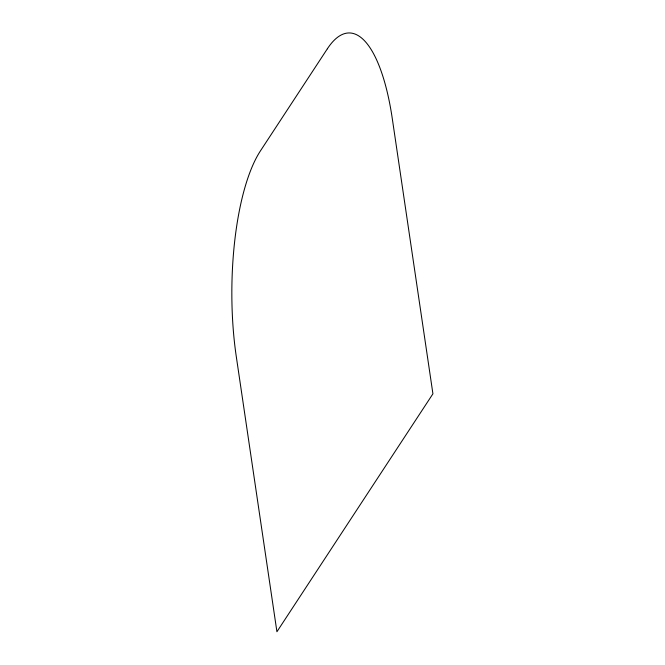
<?xml version="1.0" encoding="UTF-8"?>
<svg xmlns="http://www.w3.org/2000/svg" width="665" height="665" viewBox="0 0 665 665"><rect width="100%" height="100%" fill="white"/><g stroke="black" fill="none" stroke-linecap="round" stroke-linejoin="round"><path stroke-width="1" d="M327.363 48.794L260.514 150.772A153.549 48.961 -89.4 0 0 236.266 356.415L276.923 631.75L432.923 393.813L392.267 118.478A153.549 48.961 -89.4 0 0 327.363 48.794"/></g></svg>
